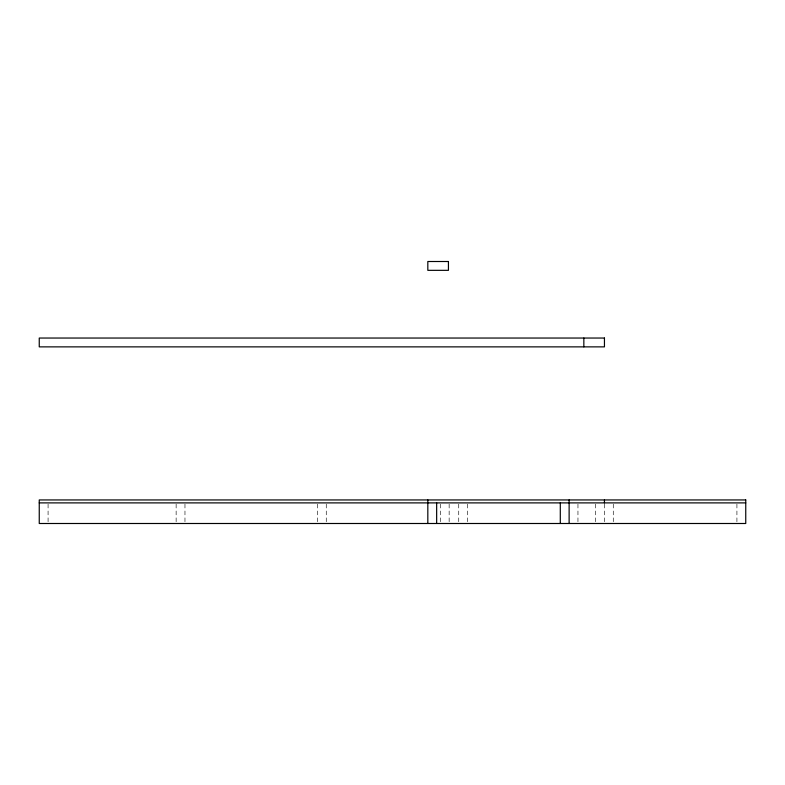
<?xml version="1.0" encoding="UTF-8"?>
<svg xmlns="http://www.w3.org/2000/svg" width="785" height="785" viewBox="0 0 785 785"><rect width="100%" height="100%" fill="white"/><g stroke="black" fill="none" stroke-linecap="round" stroke-linejoin="round"><path stroke-width="0.59" stroke-dasharray="3.92 2.94" d="M736.919 504.107L736.919 523.497M613.281 504.107L613.281 523.497M604.45 504.107L604.45 522.28M595.619 504.107L595.619 523.497M577.956 504.107L577.956 522.28M467.566 504.107L467.566 523.497M458.734 504.107L458.734 522.28M449.148 504.107L449.148 522.28M440.316 504.107L440.316 522.28M326.266 504.107L326.266 523.497M317.434 504.107L317.434 522.28M184.966 504.107L184.966 523.497M176.134 504.107L176.134 522.28M48.081 504.107L48.081 522.28"/><path stroke-width="1.18" d="M39.25 502.891L745.75 502.891M604.45 499.947L604.45 502.891M583.844 338.041L583.844 346.872M569.125 499.947L569.125 523.497M560.294 502.891L560.294 523.497M436.656 502.891L436.656 523.497M427.825 499.947L427.825 523.497M448.431 261.503L427.825 261.503L427.825 270.334L448.431 270.334L448.431 261.503M604.45 338.041L39.25 338.041L39.25 346.872L604.45 346.872L604.45 338.041M745.75 499.947L39.25 499.947L39.25 523.497L745.75 523.497L745.75 499.947"/></g></svg>
